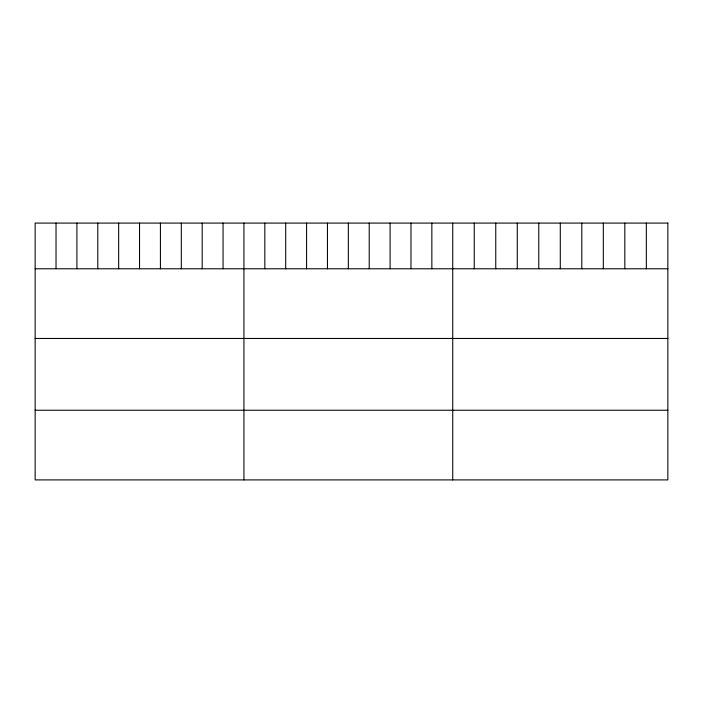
<?xml version="1.0" encoding="UTF-8"?>
<svg xmlns="http://www.w3.org/2000/svg" width="703" height="703" viewBox="0 0 703 703"><rect width="100%" height="100%" fill="white"/><g stroke="black" fill="none" stroke-linecap="round" stroke-linejoin="round"><path stroke-width="1.05" d="M35.15 268.774L667.85 268.774M35.15 338.451L667.85 338.451M35.15 410.236L667.85 410.236M646.338 223.088L646.338 268.774M624.826 223.088L624.826 268.774M603.315 223.088L603.315 268.774M581.803 223.088L581.803 268.774M560.291 223.088L560.291 268.774M538.779 223.088L538.779 268.774M517.267 223.088L517.267 268.774M495.756 223.088L495.756 268.774M474.244 223.088L474.244 268.774M452.732 223.088L452.732 479.912M431.853 223.088L431.853 268.774M410.974 223.088L410.974 268.774M390.095 223.088L390.095 268.774M369.216 223.088L369.216 268.774M348.337 223.088L348.337 268.774M327.457 223.088L327.457 268.774M306.578 223.088L306.578 268.774M285.699 223.088L285.699 268.774M264.82 223.088L264.82 268.774M243.941 223.088L243.941 479.912M223.062 223.088L223.062 268.774M202.183 223.088L202.183 268.774M181.304 223.088L181.304 268.774M160.425 223.088L160.425 268.774M139.546 223.088L139.546 268.774M118.666 223.088L118.666 268.774M97.787 223.088L97.787 268.774M76.908 223.088L76.908 268.774M56.029 223.088L56.029 268.774M667.85 223.088L35.15 223.088L35.15 479.912L667.85 479.912L667.85 223.088"/></g></svg>
